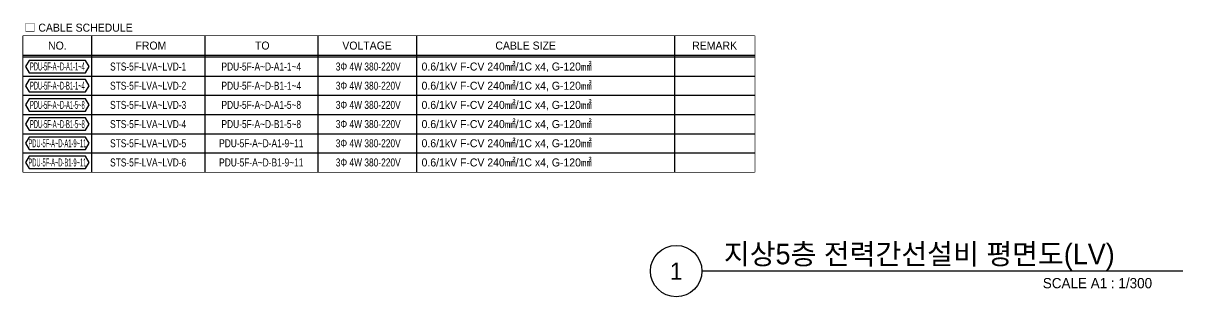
# Model space of a CAD drawing. Header units: millimetres. Extents: x 33932 to 374132, y 182625 to 847314.
# Drawn here: x 33932 to 135322, y 543450 to 567419 of the extents above; entities that cross this region are included whole.
import ezdxf
from ezdxf.enums import TextEntityAlignment as Align

# ---------------------------------------------------------------- set-up
doc = ezdxf.new("R2010")
doc.units = ezdxf.units.MM
doc.header["$LTSCALE"] = 150
for name, color, linetype in [('-----26 Electrical Cable Tray_HV_발전기 B', 103, 'Continuous'), ('-----29 Cable Schedule', 1, 'Continuous'), ('-----29 Indicator', 1, 'Continuous'), ('-----29 주기', 1, 'Continuous'), ('-----30 Text', 2, 'Continuous'), ('-----41 Drawing Title', 2, 'Continuous')]:
    doc.layers.add(name, color=color, linetype=linetype)
doc.styles.add('ELEC', font='')
doc.styles.get('ELEC').set_extended_font_data('Dotum')

msp = doc.modelspace()

# ---------------------------------------------------------------- linework, layer by layer
at = {"layer": '-----29 Cable Schedule', "color": 3, "elevation": 0}
msp.add_lwpolyline([(33932, 566296), (97886, 566296), (97886, 554380), (33932, 554380)], close=True, dxfattribs=at)
at = {"layer": '-----41 Drawing Title', "color": 7}
msp.add_line((135322, 545700), (93278, 545700), dxfattribs=at)
msp.add_circle((91028, 545700), 2250, dxfattribs=at)

# ---------------------------------------------------------------- texts
at = {"layer": '-----41 Drawing Title', "color": 2, "style": 'ELEC'}
msp.add_text('지상5층 전력간선설비 평면도(LV)', height=1800, dxfattribs=at).set_placement((95195, 546300))
at = {"layer": '-----41 Drawing Title', "color": 7, "style": 'ELEC'}
msp.add_text('1', height=1500, dxfattribs=at).set_placement((91028, 545700), align=Align.MIDDLE)
at = {"layer": '-----41 Drawing Title', "style": 'ELEC'}
msp.add_text('SCALE A1 : 1/300', height=900, dxfattribs=at).set_placement((132637, 544200), align=Align.RIGHT)

# ---------------------------------------------------------------- next in the draw order: wipeouts: each hides what was drawn before it
at = {"color": 3}
msp.add_wipeout([(33932, 566296), (97886, 566296), (97886, 554380), (33932, 554380)], dxfattribs=at).dxf.layer = '-----26 Electrical Cable Tray_HV_발전기 B'

# ---------------------------------------------------------------- next in the draw order: linework, layer by layer
at = {"layer": '-----29 Cable Schedule'}
for p, q in [((39912, 566296), (39912, 564460)), ((49803, 566296), (49803, 564460)), ((59695, 566296), (59695, 564460)), ((68306, 566296), (68306, 564460)), ((90886, 566296), (90886, 564460))]:
    msp.add_line(p, q, dxfattribs=at)
at = {"layer": '-----29 Cable Schedule', "color": 3}
for p, q in [((33932, 564616), (97886, 564616)), ((33932, 564460), (97886, 564460))]:
    msp.add_line(p, q, dxfattribs=at)
at = {"layer": '-----29 Cable Schedule', "color": 1}
for p, q in [((39912, 564460), (39912, 554380)), ((49803, 564460), (49803, 554380)), ((59695, 564460), (59695, 554380)), ((68306, 564460), (68306, 554380)), ((90886, 564460), (90886, 554380)), ((33932, 562780), (97886, 562780)), ((33932, 561100), (97886, 561100)), ((33932, 559420), (97886, 559420)), ((33932, 557740), (97886, 557740)), ((33932, 556060), (97886, 556060))]:
    msp.add_line(p, q, dxfattribs=at)
at = {"layer": '-----29 주기', "elevation": 0}
for points in [[(34453, 564159), (34141, 563620), (34453, 563081), (39391, 563081), (39703, 563620), (39391, 564159)], [(34453, 562479), (34141, 561940), (34453, 561401), (39391, 561401), (39703, 561940), (39391, 562479)], [(34453, 560799), (34141, 560260), (34453, 559721), (39391, 559721), (39703, 560260), (39391, 560799)], [(34453, 559119), (34141, 558580), (34453, 558041), (39391, 558041), (39703, 558580), (39391, 559119)], [(34453, 557439), (34141, 556900), (34453, 556361), (39391, 556361), (39703, 556900), (39391, 557439)], [(34453, 555759), (34141, 555220), (34453, 554681), (39391, 554681), (39703, 555220), (39391, 555759)]]:
    msp.add_lwpolyline(points, close=True, dxfattribs=at)

# ---------------------------------------------------------------- next in the draw order: texts
at = {"layer": '-----29 Indicator', "color": 2, "linetype": 'Continuous', "style": 'ELEC'}
msp.add_text('□ CABLE SCHEDULE', height=700, dxfattribs=at).set_placement((34048, 567025), align=Align.MIDDLE_LEFT)
at = {"layer": '-----30 Text', "style": 'ELEC'}
msp.add_text('NO.', height=700, dxfattribs=at).set_placement((36922, 565456), align=Align.MIDDLE)
for s, p in [('FROM', (45098, 565456)), ('TO', (54838, 565456)), ('VOLTAGE', (63998, 565456)), ('CABLE SIZE', (77863, 565456)), ('REMARK', (94386, 565456))]:
    msp.add_text(s, height=700, dxfattribs=at).set_placement(p, align=Align.MIDDLE_CENTER)
at = {"layer": '-----30 Text', "linetype": 'Continuous', "style": 'ELEC', "width": 0.45}
for s, p in [('PDU-5F-A~D-A1-1~4', (36922, 563620, 0)), ('PDU-5F-A~D-B1-1~4', (36922, 561940, 0)), ('PDU-5F-A~D-A1-5~8', (36922, 560260)), ('PDU-5F-A~D-B1-5~8', (36922, 558580)), ('PDU-5F-A~D-A1-9~11', (36922, 556900)), ('PDU-5F-A~D-B1-9~11', (36922, 555220))]:
    msp.add_text(s, height=700, dxfattribs=at).set_placement(p, align=Align.MIDDLE)
at = {"layer": '-----30 Text', "style": 'ELEC', "width": 0.8}
for s, p in [('STS-5F-LVA~LVD-1', (44858, 563620)), ('PDU-5F-A~D-A1-1~4', (54749, 563620)), ('3Φ 4W 380-220V', (64100, 563620)), ('STS-5F-LVA~LVD-2', (44858, 561940)), ('PDU-5F-A~D-B1-1~4', (54749, 561940)), ('3Φ 4W 380-220V', (64100, 561940)), ('STS-5F-LVA~LVD-3', (44858, 560260)), ('PDU-5F-A~D-A1-5~8', (54749, 560260)), ('3Φ 4W 380-220V', (64100, 560260)), ('STS-5F-LVA~LVD-4', (44858, 558580)), ('PDU-5F-A~D-B1-5~8', (54749, 558580)), ('3Φ 4W 380-220V', (64100, 558580)), ('STS-5F-LVA~LVD-5', (44858, 556900)), ('PDU-5F-A~D-A1-9~11', (54749, 556900)), ('3Φ 4W 380-220V', (64100, 556900)), ('STS-5F-LVA~LVD-6', (44858, 555220)), ('PDU-5F-A~D-B1-9~11', (54749, 555220)), ('3Φ 4W 380-220V', (64100, 555220))]:
    msp.add_text(s, height=700, dxfattribs=at).set_placement(p, align=Align.MIDDLE_CENTER)
at = {"layer": '-----30 Text', "style": 'ELEC'}
for p in [(68763, 563620), (68763, 561940), (68763, 560260), (68763, 558580), (68763, 556900), (68763, 555220)]:
    msp.add_text('0.6/1kV F-CV 240㎟/1C x4, G-120㎟', height=700, dxfattribs=at).set_placement(p, align=Align.MIDDLE_LEFT)

doc.saveas('drawing.dxf')
